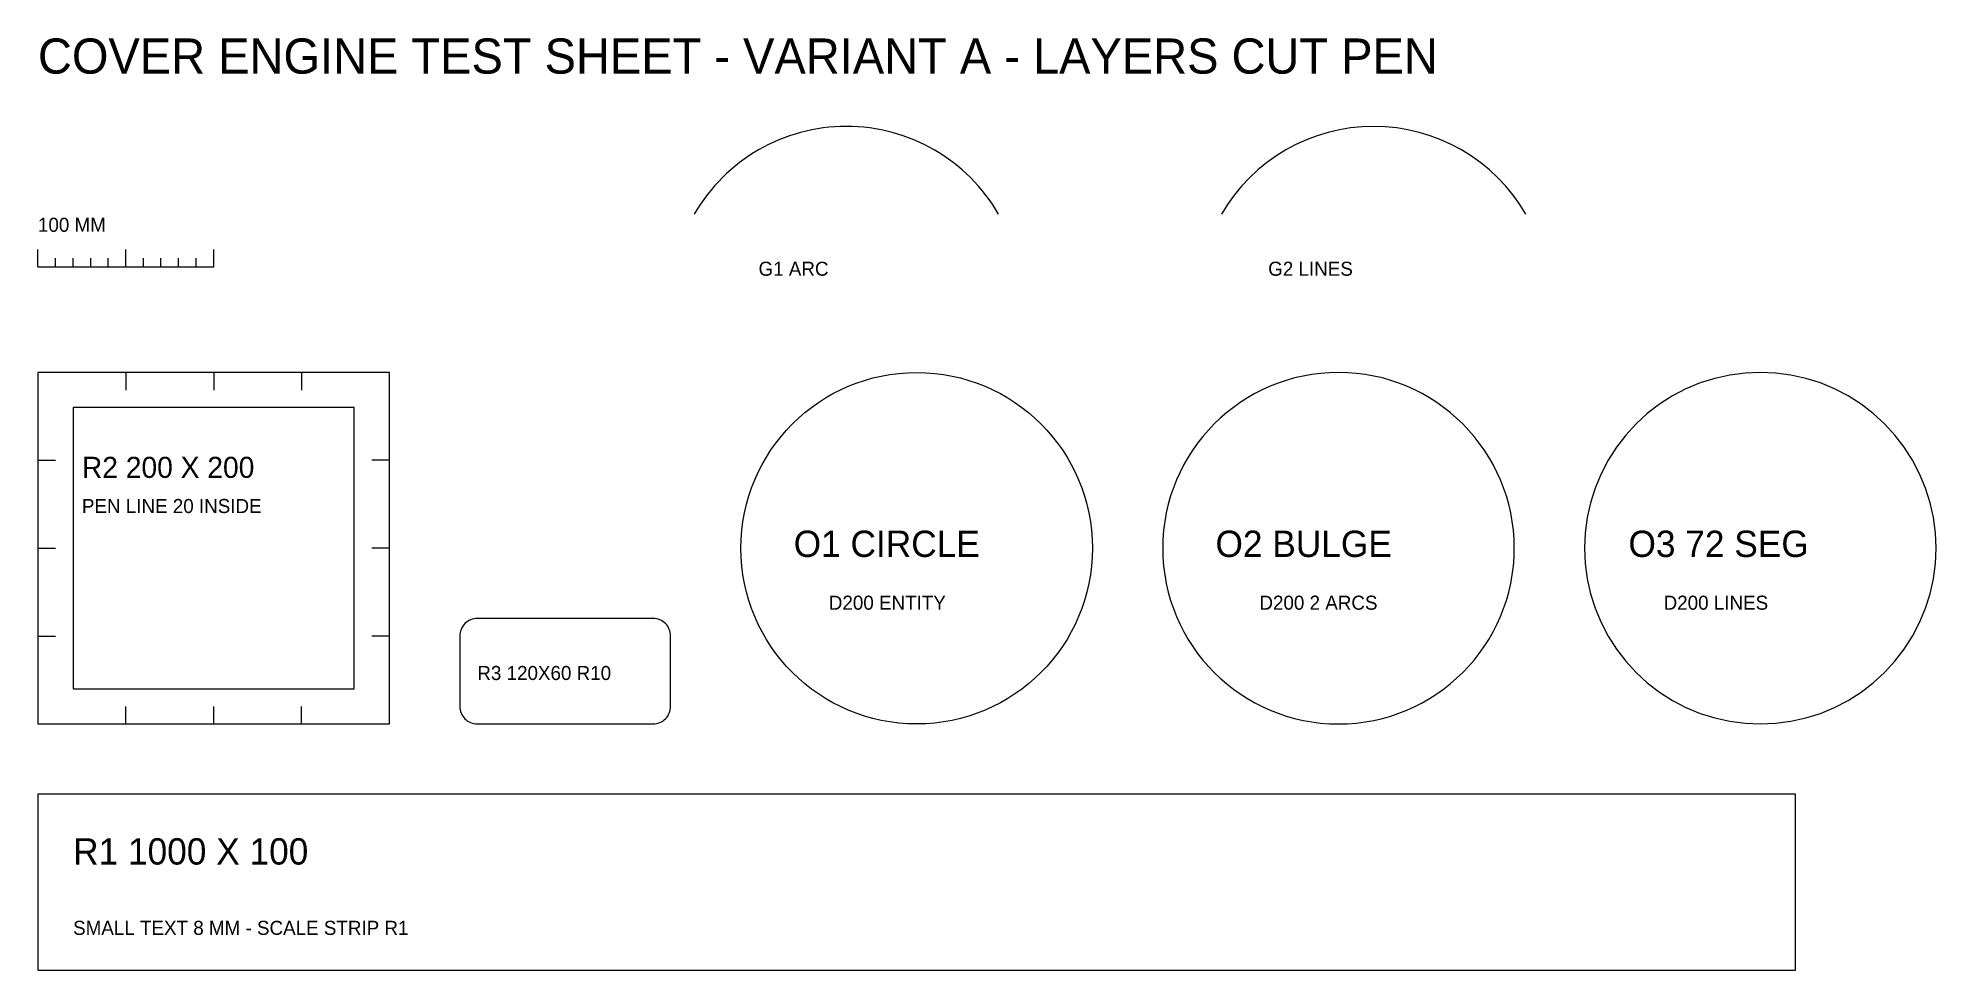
# Model space of a CAD drawing. Header units: millimetres. Extents: x 20 to 1100, y 20 to 550.
import ezdxf

# ---------------------------------------------------------------- set-up
doc = ezdxf.new("R2010")
doc.units = ezdxf.units.MM
doc.layers.add('CUT', color=1, linetype='Continuous')
doc.layers.add('PEN', color=5, linetype='Continuous')

msp = doc.modelspace()

# ---------------------------------------------------------------- linework, layer by layer
at = {"layer": 'CUT'}
for points in [[(20, 160), (220, 160), (220, 360), (20, 360)], [(1100, 260), (1099.6, 268.7), (1098.5, 277.4), (1096.6, 285.9), (1094, 294.2), (1090.6, 302.3), (1086.6, 310), (1081.9, 317.4), (1076.6, 324.3), (1070.7, 330.7), (1064.3, 336.6), (1057.4, 341.9), (1050, 346.6), (1042.3, 350.6), (1034.2, 354), (1025.9, 356.6), (1017.4, 358.5), (1008.7, 359.6), (1000, 360), (991.3, 359.6), (982.6, 358.5), (974.1, 356.6), (965.8, 354), (957.7, 350.6), (950, 346.6), (942.6, 341.9), (935.7, 336.6), (929.3, 330.7), (923.4, 324.3), (918.1, 317.4), (913.4, 310), (909.4, 302.3), (906, 294.2), (903.4, 285.9), (901.5, 277.4), (900.4, 268.7), (900, 260), (900.4, 251.3), (901.5, 242.6), (903.4, 234.1), (906, 225.8), (909.4, 217.7), (913.4, 210), (918.1, 202.6), (923.4, 195.7), (929.3, 189.3), (935.7, 183.4), (942.6, 178.1), (950, 173.4), (957.7, 169.4), (965.8, 166), (974.1, 163.4), (982.6, 161.5), (991.3, 160.4), (1000, 160), (1008.7, 160.4), (1017.4, 161.5), (1025.9, 163.4), (1034.2, 166), (1042.3, 169.4), (1050, 173.4), (1057.4, 178.1), (1064.3, 183.4), (1070.7, 189.3), (1076.6, 195.7), (1081.9, 202.6), (1086.6, 210), (1090.6, 217.7), (1094, 225.8), (1096.6, 234.1), (1098.5, 242.6), (1099.6, 251.3)], [(20, 20), (1020, 20), (1020, 120), (20, 120)]]:
    msp.add_lwpolyline(points, close=True, dxfattribs=at)
for points in [[(860, 260, 1), (660, 260, 1)], [(270, 160), (370, 160, 0.414214), (380, 170), (380, 210, 0.414214), (370, 220), (270, 220, 0.414214), (260, 210), (260, 170, 0.414214)]]:
    msp.add_lwpolyline(points, format="xyb", close=True, dxfattribs=at)
msp.add_circle((520, 260), 100, dxfattribs=at)
at = {"layer": 'PEN'}
for p, q in [((20, 420), (20, 430)), ((30, 420), (30, 425)), ((40, 420), (40, 425)), ((50, 420), (50, 425)), ((60, 420), (60, 425)), ((70, 420), (70, 430)), ((80, 420), (80, 425)), ((90, 420), (90, 425)), ((100, 420), (100, 425)), ((110, 420), (110, 425)), ((120, 420), (120, 430)), ((20, 420), (120, 420)), ((70, 360), (70, 350)), ((120, 360), (120, 350)), ((170, 360), (170, 350)), ((20, 310), (30, 310)), ((220, 310), (210, 310)), ((20, 260), (30, 260)), ((220, 260), (210, 260)), ((20, 210), (30, 210)), ((220, 210), (210, 210)), ((70, 160), (70, 170)), ((120, 160), (120, 170)), ((170, 160), (170, 170))]:
    msp.add_line(p, q, dxfattribs=at)
msp.add_lwpolyline([(866.6, 450), (863.1, 455.6), (859.3, 460.9), (855.2, 465.9), (850.7, 470.7), (845.9, 475.2), (840.9, 479.3), (835.6, 483.1), (830, 486.6), (824.2, 489.7), (818.3, 492.4), (812.1, 494.7), (805.9, 496.6), (799.5, 498.1), (793.1, 499.1), (786.5, 499.8), (780, 500), (773.5, 499.8), (766.9, 499.1), (760.5, 498.1), (754.1, 496.6), (747.9, 494.7), (741.7, 492.4), (735.8, 489.7), (730, 486.6), (724.4, 483.1), (719.1, 479.3), (714.1, 475.2), (709.3, 470.7), (704.8, 465.9), (700.7, 460.9), (696.9, 455.6), (693.4, 450)], dxfattribs=at)
msp.add_lwpolyline([(40, 180), (200, 180), (200, 340), (40, 340)], close=True, dxfattribs=at)
msp.add_arc((480, 400), 100, 30, 150, dxfattribs=at)

# ---------------------------------------------------------------- texts
for s, height, p in [('COVER ENGINE TEST SHEET - VARIANT A - LAYERS CUT PEN', 20, (20, 530)), ('100 MM', 8, (20, 440)), ('G1 ARC', 8, (430, 415)), ('G2 LINES', 8, (720, 415)), ('R2 200 X 200', 12, (45, 300)), ('PEN LINE 20 INSIDE', 8, (45, 280)), ('O1 CIRCLE', 15, (450, 255)), ('O2 BULGE', 15, (690, 255)), ('O3 72 SEG', 15, (925, 255)), ('D200 ENTITY', 8, (470, 225)), ('D200 2 ARCS', 8, (715, 225)), ('D200 LINES', 8, (945, 225)), ('R3 120X60 R10', 8, (270, 185)), ('R1 1000 X 100', 15, (40, 80)), ('SMALL TEXT 8 MM - SCALE STRIP R1', 8, (40, 40))]:
    msp.add_text(s, height=height, dxfattribs=at).set_placement(p)

doc.saveas('drawing.dxf')
